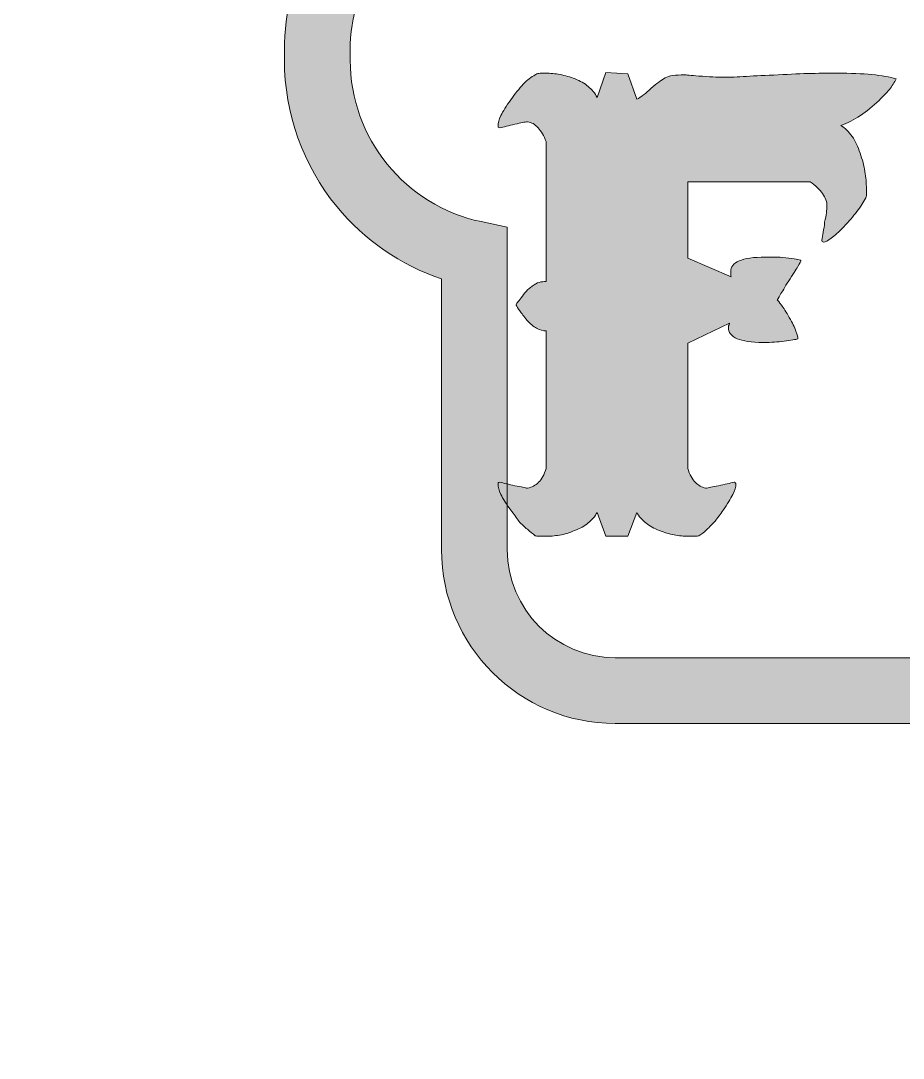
# Model space of a CAD drawing. Extents: x 24 to 173, y -602 to -424.
# Drawn here: x 23.64 to 64.52, y -602.31 to -554.26 of the extents above; entities that cross this region are included whole.
import ezdxf

# ---------------------------------------------------------------- set-up
doc = ezdxf.new("R2010")
doc.units = 0
doc.header["$MEASUREMENT"] = 0
doc.layers.add('Layer 1', color=7, linetype='Continuous', lineweight=0)

# ---------------------------------------------------------------- blocks, each defined once
blk = doc.blocks.new('Block_1')
at = {"layer": 'Layer 1', "true_color": 0x000000, "transparency": 33554687}
h = blk.add_hatch(color=18, dxfattribs=at)
h.dxf.hatch_style = 2
edge = h.paths.add_edge_path()
edge.add_spline(control_points=[(51.184, -442.626), (48.424, -442.626), (46.179, -444.871), (46.179, -447.631), (46.179, -447.631), (46.179, -462.567), (46.179, -462.567), (46.179, -462.567), (44.967, -462.82), (44.967, -462.82), (41.452, -463.554), (38.901, -466.698), (38.901, -470.295), (38.901, -470.295), (38.901, -470.75), (38.901, -470.75), (38.901, -472.317), (39.372, -473.823), (40.264, -475.105), (40.264, -475.105), (40.927, -476.058), (40.927, -476.058), (40.927, -476.058), (40.184, -476.95), (40.184, -476.95), (31.353, -487.548), (26.685, -500.08), (26.685, -513.191), (26.685, -526.303), (31.353, -538.835), (40.184, -549.432), (40.184, -549.432), (40.927, -550.324), (40.927, -550.324), (40.927, -550.324), (40.264, -551.277), (40.264, -551.277), (39.372, -552.559), (38.901, -554.065), (38.901, -555.632), (38.901, -555.632), (38.901, -556.087), (38.901, -556.087), (38.901, -559.684), (41.452, -562.828), (44.967, -563.563), (44.967, -563.563), (46.179, -563.816), (46.179, -563.816), (46.179, -563.816), (46.179, -578.752), (46.179, -578.752), (46.179, -581.512), (48.424, -583.757), (51.184, -583.757), (51.184, -583.757), (74.288, -583.757), (74.288, -583.757), (74.288, -583.757), (74.743, -584.393), (74.743, -584.393), (81.708, -594.118), (89.803, -599.259), (98.154, -599.259), (106.504, -599.259), (114.6, -594.118), (121.564, -584.393), (121.564, -584.393), (122.019, -583.757), (122.019, -583.757), (122.019, -583.757), (145.123, -583.757), (145.123, -583.757), (147.883, -583.757), (150.128, -581.512), (150.128, -578.752), (150.128, -578.752), (150.128, -563.816), (150.128, -563.816), (150.128, -563.816), (151.34, -563.563), (151.34, -563.563), (154.855, -562.828), (157.406, -559.684), (157.406, -556.087), (157.406, -556.087), (157.406, -555.632), (157.406, -555.632), (157.406, -554.065), (156.935, -552.559), (156.043, -551.277), (156.043, -551.277), (155.38, -550.324), (155.38, -550.324), (155.38, -550.324), (156.123, -549.432), (156.123, -549.432), (164.954, -538.835), (169.622, -526.303), (169.622, -513.191), (169.622, -500.08), (164.954, -487.548), (156.123, -476.95), (156.123, -476.95), (155.38, -476.058), (155.38, -476.058), (155.38, -476.058), (156.043, -475.105), (156.043, -475.105), (156.935, -473.823), (157.406, -472.317), (157.406, -470.75), (157.406, -470.75), (157.406, -470.295), (157.406, -470.295), (157.406, -466.698), (154.855, -463.554), (151.34, -462.82), (151.34, -462.82), (150.128, -462.567), (150.128, -462.567), (150.128, -462.567), (150.128, -447.631), (150.128, -447.631), (150.128, -444.871), (147.883, -442.626), (145.123, -442.626), (145.123, -442.626), (122.019, -442.626), (122.019, -442.626), (122.019, -442.626), (121.564, -441.989), (121.564, -441.989), (114.6, -432.264), (106.505, -427.124), (98.154, -427.124), (89.802, -427.124), (81.707, -432.264), (74.743, -441.989), (74.743, -441.989), (74.288, -442.626), (74.288, -442.626), (74.288, -442.626), (51.184, -442.626), (51.184, -442.626)], knot_values=[0, 0, 0, 0, 1, 1, 1, 2, 2, 2, 3, 3, 3, 4, 4, 4, 5, 5, 5, 6, 6, 6, 7, 7, 7, 8, 8, 8, 9, 9, 9, 10, 10, 10, 11, 11, 11, 12, 12, 12, 13, 13, 13, 14, 14, 14, 15, 15, 15, 16, 16, 16, 17, 17, 17, 18, 18, 18, 19, 19, 19, 20, 20, 20, 21, 21, 21, 22, 22, 22, 23, 23, 23, 24, 24, 24, 25, 25, 25, 26, 26, 26, 27, 27, 27, 28, 28, 28, 29, 29, 29, 30, 30, 30, 31, 31, 31, 32, 32, 32, 33, 33, 33, 34, 34, 34, 35, 35, 35, 36, 36, 36, 37, 37, 37, 38, 38, 38, 39, 39, 39, 40, 40, 40, 41, 41, 41, 42, 42, 42, 43, 43, 43, 44, 44, 44, 45, 45, 45, 46, 46, 46, 47, 47, 47, 48, 48, 48, 48], degree=3, periodic=0)
edge = h.paths.add_edge_path()
edge.add_spline(control_points=[(98.154, -602.305), (88.968, -602.305), (80.19, -596.949), (72.728, -586.804), (72.728, -586.804), (51.184, -586.804), (51.184, -586.804), (46.744, -586.804), (43.132, -583.192), (43.132, -578.752), (43.132, -578.752), (43.132, -566.215), (43.132, -566.215), (41.248, -565.579), (39.556, -564.418), (38.281, -562.867), (36.716, -560.963), (35.854, -558.555), (35.854, -556.087), (35.854, -556.087), (35.854, -555.632), (35.854, -555.632), (35.854, -553.834), (36.298, -552.092), (37.147, -550.534), (32.957, -545.333), (29.679, -539.651), (27.396, -533.631), (24.903, -527.057), (23.639, -520.18), (23.639, -513.191), (23.639, -506.202), (24.903, -499.325), (27.396, -492.751), (29.679, -486.731), (32.957, -481.05), (37.147, -475.849), (36.298, -474.29), (35.854, -472.548), (35.854, -470.75), (35.854, -470.75), (35.854, -470.295), (35.854, -470.295), (35.854, -467.827), (36.716, -465.419), (38.281, -463.515), (39.556, -461.964), (41.248, -460.803), (43.132, -460.167), (43.132, -460.167), (43.132, -447.631), (43.132, -447.631), (43.132, -443.191), (46.744, -439.579), (51.184, -439.579), (51.184, -439.579), (72.728, -439.579), (72.728, -439.579), (80.19, -429.433), (88.968, -424.077), (98.154, -424.077), (107.339, -424.077), (116.117, -429.433), (123.579, -439.579), (123.579, -439.579), (145.123, -439.579), (145.123, -439.579), (149.563, -439.579), (153.175, -443.191), (153.175, -447.631), (153.175, -447.631), (153.175, -460.167), (153.175, -460.167), (155.059, -460.803), (156.751, -461.964), (158.026, -463.515), (159.591, -465.419), (160.453, -467.827), (160.453, -470.295), (160.453, -470.295), (160.453, -470.75), (160.453, -470.75), (160.453, -472.549), (160.009, -474.29), (159.16, -475.849), (163.35, -481.05), (166.628, -486.731), (168.911, -492.751), (171.404, -499.325), (172.668, -506.202), (172.668, -513.191), (172.668, -520.18), (171.404, -527.057), (168.911, -533.631), (166.628, -539.651), (163.35, -545.333), (159.16, -550.534), (160.009, -552.092), (160.453, -553.834), (160.453, -555.632), (160.453, -555.632), (160.453, -556.087), (160.453, -556.087), (160.453, -558.555), (159.591, -560.963), (158.026, -562.867), (156.751, -564.418), (155.059, -565.579), (153.175, -566.215), (153.175, -566.215), (153.175, -578.752), (153.175, -578.752), (153.175, -583.192), (149.563, -586.804), (145.123, -586.804), (145.123, -586.804), (123.579, -586.804), (123.579, -586.804), (116.117, -596.949), (107.339, -602.305), (98.154, -602.305)], knot_values=[0, 0, 0, 0, 1, 1, 1, 2, 2, 2, 3, 3, 3, 4, 4, 4, 5, 5, 5, 6, 6, 6, 7, 7, 7, 8, 8, 8, 9, 9, 9, 10, 10, 10, 11, 11, 11, 12, 12, 12, 13, 13, 13, 14, 14, 14, 15, 15, 15, 16, 16, 16, 17, 17, 17, 18, 18, 18, 19, 19, 19, 20, 20, 20, 21, 21, 21, 22, 22, 22, 23, 23, 23, 24, 24, 24, 25, 25, 25, 26, 26, 26, 27, 27, 27, 28, 28, 28, 29, 29, 29, 30, 30, 30, 31, 31, 31, 32, 32, 32, 33, 33, 33, 34, 34, 34, 35, 35, 35, 36, 36, 36, 37, 37, 37, 38, 38, 38, 39, 39, 39, 40, 40, 40, 40], degree=3, periodic=0)
at = {"layer": 'Layer 1'}
for points, knots in [([(98.154, -602.305), (88.968, -602.305), (80.19, -596.949), (72.728, -586.804), (72.728, -586.804), (51.184, -586.804), (51.184, -586.804), (46.744, -586.804), (43.132, -583.192), (43.132, -578.752), (43.132, -578.752), (43.132, -566.215), (43.132, -566.215), (41.248, -565.579), (39.556, -564.418), (38.281, -562.867), (36.716, -560.963), (35.854, -558.555), (35.854, -556.087), (35.854, -556.087), (35.854, -555.632), (35.854, -555.632), (35.854, -553.834), (36.298, -552.092), (37.147, -550.534), (32.957, -545.333), (29.679, -539.651), (27.396, -533.631), (24.903, -527.057), (23.639, -520.18), (23.639, -513.191), (23.639, -506.202), (24.903, -499.325), (27.396, -492.751), (29.679, -486.731), (32.957, -481.05), (37.147, -475.849), (36.298, -474.29), (35.854, -472.548), (35.854, -470.75), (35.854, -470.75), (35.854, -470.295), (35.854, -470.295), (35.854, -467.827), (36.716, -465.419), (38.281, -463.515), (39.556, -461.964), (41.248, -460.803), (43.132, -460.167), (43.132, -460.167), (43.132, -447.631), (43.132, -447.631), (43.132, -443.191), (46.744, -439.579), (51.184, -439.579), (51.184, -439.579), (72.728, -439.579), (72.728, -439.579), (80.19, -429.433), (88.968, -424.077), (98.154, -424.077), (107.339, -424.077), (116.117, -429.433), (123.579, -439.579), (123.579, -439.579), (145.123, -439.579), (145.123, -439.579), (149.563, -439.579), (153.175, -443.191), (153.175, -447.631), (153.175, -447.631), (153.175, -460.167), (153.175, -460.167), (155.059, -460.803), (156.751, -461.964), (158.026, -463.515), (159.591, -465.419), (160.453, -467.827), (160.453, -470.295), (160.453, -470.295), (160.453, -470.75), (160.453, -470.75), (160.453, -472.549), (160.009, -474.29), (159.16, -475.849), (163.35, -481.05), (166.628, -486.731), (168.911, -492.751), (171.404, -499.325), (172.668, -506.202), (172.668, -513.191), (172.668, -520.18), (171.404, -527.057), (168.911, -533.631), (166.628, -539.651), (163.35, -545.333), (159.16, -550.534), (160.009, -552.092), (160.453, -553.834), (160.453, -555.632), (160.453, -555.632), (160.453, -556.087), (160.453, -556.087), (160.453, -558.555), (159.591, -560.963), (158.026, -562.867), (156.751, -564.418), (155.059, -565.579), (153.175, -566.215), (153.175, -566.215), (153.175, -578.752), (153.175, -578.752), (153.175, -583.192), (149.563, -586.804), (145.123, -586.804), (145.123, -586.804), (123.579, -586.804), (123.579, -586.804), (116.117, -596.949), (107.339, -602.305), (98.154, -602.305)], [0, 0, 0, 0, 1, 1, 1, 2, 2, 2, 3, 3, 3, 4, 4, 4, 5, 5, 5, 6, 6, 6, 7, 7, 7, 8, 8, 8, 9, 9, 9, 10, 10, 10, 11, 11, 11, 12, 12, 12, 13, 13, 13, 14, 14, 14, 15, 15, 15, 16, 16, 16, 17, 17, 17, 18, 18, 18, 19, 19, 19, 20, 20, 20, 21, 21, 21, 22, 22, 22, 23, 23, 23, 24, 24, 24, 25, 25, 25, 26, 26, 26, 27, 27, 27, 28, 28, 28, 29, 29, 29, 30, 30, 30, 31, 31, 31, 32, 32, 32, 33, 33, 33, 34, 34, 34, 35, 35, 35, 36, 36, 36, 37, 37, 37, 38, 38, 38, 39, 39, 39, 40, 40, 40, 40]), ([(51.184, -442.626), (48.424, -442.626), (46.179, -444.871), (46.179, -447.631), (46.179, -447.631), (46.179, -462.567), (46.179, -462.567), (46.179, -462.567), (44.967, -462.82), (44.967, -462.82), (41.452, -463.554), (38.901, -466.698), (38.901, -470.295), (38.901, -470.295), (38.901, -470.75), (38.901, -470.75), (38.901, -472.317), (39.372, -473.823), (40.264, -475.105), (40.264, -475.105), (40.927, -476.058), (40.927, -476.058), (40.927, -476.058), (40.184, -476.95), (40.184, -476.95), (31.353, -487.548), (26.685, -500.08), (26.685, -513.191), (26.685, -526.303), (31.353, -538.835), (40.184, -549.432), (40.184, -549.432), (40.927, -550.324), (40.927, -550.324), (40.927, -550.324), (40.264, -551.277), (40.264, -551.277), (39.372, -552.559), (38.901, -554.065), (38.901, -555.632), (38.901, -555.632), (38.901, -556.087), (38.901, -556.087), (38.901, -559.684), (41.452, -562.828), (44.967, -563.563), (44.967, -563.563), (46.179, -563.816), (46.179, -563.816), (46.179, -563.816), (46.179, -578.752), (46.179, -578.752), (46.179, -581.512), (48.424, -583.757), (51.184, -583.757), (51.184, -583.757), (74.288, -583.757), (74.288, -583.757), (74.288, -583.757), (74.743, -584.393), (74.743, -584.393), (81.708, -594.118), (89.803, -599.259), (98.154, -599.259), (106.504, -599.259), (114.6, -594.118), (121.564, -584.393), (121.564, -584.393), (122.019, -583.757), (122.019, -583.757), (122.019, -583.757), (145.123, -583.757), (145.123, -583.757), (147.883, -583.757), (150.128, -581.512), (150.128, -578.752), (150.128, -578.752), (150.128, -563.816), (150.128, -563.816), (150.128, -563.816), (151.34, -563.563), (151.34, -563.563), (154.855, -562.828), (157.406, -559.684), (157.406, -556.087), (157.406, -556.087), (157.406, -555.632), (157.406, -555.632), (157.406, -554.065), (156.935, -552.559), (156.043, -551.277), (156.043, -551.277), (155.38, -550.324), (155.38, -550.324), (155.38, -550.324), (156.123, -549.432), (156.123, -549.432), (164.954, -538.835), (169.622, -526.303), (169.622, -513.191), (169.622, -500.08), (164.954, -487.548), (156.123, -476.95), (156.123, -476.95), (155.38, -476.058), (155.38, -476.058), (155.38, -476.058), (156.043, -475.105), (156.043, -475.105), (156.935, -473.823), (157.406, -472.317), (157.406, -470.75), (157.406, -470.75), (157.406, -470.295), (157.406, -470.295), (157.406, -466.698), (154.855, -463.554), (151.34, -462.82), (151.34, -462.82), (150.128, -462.567), (150.128, -462.567), (150.128, -462.567), (150.128, -447.631), (150.128, -447.631), (150.128, -444.871), (147.883, -442.626), (145.123, -442.626), (145.123, -442.626), (122.019, -442.626), (122.019, -442.626), (122.019, -442.626), (121.564, -441.989), (121.564, -441.989), (114.6, -432.264), (106.505, -427.124), (98.154, -427.124), (89.802, -427.124), (81.707, -432.264), (74.743, -441.989), (74.743, -441.989), (74.288, -442.626), (74.288, -442.626), (74.288, -442.626), (51.184, -442.626), (51.184, -442.626)], [0, 0, 0, 0, 1, 1, 1, 2, 2, 2, 3, 3, 3, 4, 4, 4, 5, 5, 5, 6, 6, 6, 7, 7, 7, 8, 8, 8, 9, 9, 9, 10, 10, 10, 11, 11, 11, 12, 12, 12, 13, 13, 13, 14, 14, 14, 15, 15, 15, 16, 16, 16, 17, 17, 17, 18, 18, 18, 19, 19, 19, 20, 20, 20, 21, 21, 21, 22, 22, 22, 23, 23, 23, 24, 24, 24, 25, 25, 25, 26, 26, 26, 27, 27, 27, 28, 28, 28, 29, 29, 29, 30, 30, 30, 31, 31, 31, 32, 32, 32, 33, 33, 33, 34, 34, 34, 35, 35, 35, 36, 36, 36, 37, 37, 37, 38, 38, 38, 39, 39, 39, 40, 40, 40, 41, 41, 41, 42, 42, 42, 43, 43, 43, 44, 44, 44, 45, 45, 45, 46, 46, 46, 47, 47, 47, 48, 48, 48, 48])]:
    blk.add_open_spline(points, degree=3, knots=knots, dxfattribs=at)
blk = doc.blocks.new('Block_5')
at = {"layer": 'Layer 1', "true_color": 0x000000, "transparency": 33554687}
h = blk.add_hatch(color=18, dxfattribs=at)
h.dxf.hatch_style = 2
edge = h.paths.add_edge_path()
edge.add_spline(control_points=[(54.539, -574.989), (54.629, -575.276), (54.745, -575.491), (54.889, -575.634), (55.032, -575.778), (55.193, -575.867), (55.372, -575.903), (55.444, -575.903), (55.524, -575.89), (55.614, -575.863), (55.704, -575.836), (55.82, -575.814), (55.964, -575.796), (56.107, -575.76), (56.241, -575.729), (56.367, -575.702), (56.492, -575.675), (56.599, -575.652), (56.689, -575.634), (56.689, -575.634), (56.716, -575.634), (56.716, -575.634), (56.734, -575.652), (56.747, -575.666), (56.756, -575.675), (56.765, -575.684), (56.77, -575.697), (56.77, -575.715), (56.77, -575.841), (56.72, -576.002), (56.622, -576.199), (56.523, -576.396), (56.376, -576.638), (56.179, -576.925), (56.125, -577.014), (56.062, -577.104), (55.99, -577.193), (55.919, -577.283), (55.856, -577.364), (55.802, -577.435), (55.677, -577.579), (55.551, -577.708), (55.426, -577.825), (55.3, -577.941), (55.175, -578.036), (55.05, -578.107), (55.014, -578.125), (54.956, -578.134), (54.875, -578.134), (54.794, -578.134), (54.7, -578.134), (54.593, -578.134), (54.36, -578.134), (54.131, -578.111), (53.908, -578.067), (53.683, -578.022), (53.455, -577.955), (53.222, -577.865), (52.989, -577.776), (52.783, -577.659), (52.604, -577.516), (52.425, -577.372), (52.282, -577.211), (52.174, -577.032), (52.174, -577.032), (51.771, -578.134), (51.771, -578.134), (51.771, -578.134), (50.75, -578.134), (50.75, -578.134), (50.75, -578.134), (50.346, -577.032), (50.346, -577.032), (50.239, -577.211), (50.1, -577.372), (49.93, -577.516), (49.759, -577.659), (49.549, -577.776), (49.298, -577.865), (49.065, -577.973), (48.832, -578.044), (48.599, -578.08), (48.366, -578.116), (48.151, -578.134), (47.955, -578.134), (47.829, -578.134), (47.726, -578.134), (47.645, -578.134), (47.565, -578.134), (47.506, -578.125), (47.471, -578.107), (47.363, -578.018), (47.242, -577.919), (47.108, -577.811), (46.974, -577.704), (46.843, -577.579), (46.718, -577.435), (46.664, -577.364), (46.606, -577.283), (46.544, -577.193), (46.48, -577.104), (46.413, -577.014), (46.342, -576.925), (46.127, -576.638), (45.975, -576.396), (45.885, -576.199), (45.795, -576.002), (45.751, -575.841), (45.751, -575.715), (45.751, -575.679), (45.755, -575.657), (45.764, -575.648), (45.773, -575.639), (45.795, -575.634), (45.831, -575.634), (45.921, -575.652), (46.023, -575.675), (46.14, -575.702), (46.257, -575.729), (46.386, -575.76), (46.53, -575.796), (46.673, -575.814), (46.794, -575.836), (46.893, -575.863), (46.991, -575.89), (47.068, -575.903), (47.121, -575.903), (47.318, -575.867), (47.488, -575.778), (47.632, -575.634), (47.775, -575.491), (47.892, -575.276), (47.981, -574.989), (47.981, -574.989), (47.981, -568.62), (47.981, -568.62), (47.838, -568.62), (47.69, -568.579), (47.538, -568.499), (47.385, -568.418), (47.238, -568.297), (47.094, -568.136), (46.951, -567.957), (46.839, -567.809), (46.759, -567.692), (46.678, -567.576), (46.619, -567.491), (46.584, -567.437), (46.584, -567.401), (46.606, -567.357), (46.651, -567.303), (46.696, -567.249), (46.754, -567.178), (46.826, -567.088), (46.897, -566.98), (46.974, -566.882), (47.054, -566.792), (47.135, -566.703), (47.229, -566.622), (47.336, -566.55), (47.444, -566.461), (47.551, -566.402), (47.659, -566.375), (47.766, -566.349), (47.874, -566.335), (47.981, -566.335), (47.981, -566.335), (47.981, -559.858), (47.981, -559.858), (47.874, -559.589), (47.748, -559.374), (47.605, -559.213), (47.461, -559.052), (47.3, -558.963), (47.121, -558.944), (47.049, -558.944), (46.969, -558.953), (46.879, -558.971), (46.79, -558.989), (46.673, -559.016), (46.53, -559.052), (46.386, -559.088), (46.257, -559.119), (46.14, -559.146), (46.023, -559.173), (45.921, -559.196), (45.831, -559.213), (45.795, -559.213), (45.773, -559.204), (45.764, -559.186), (45.755, -559.169), (45.751, -559.142), (45.751, -559.106), (45.751, -558.998), (45.795, -558.846), (45.885, -558.649), (45.975, -558.452), (46.127, -558.21), (46.342, -557.923), (46.539, -557.637), (46.732, -557.395), (46.92, -557.198), (47.108, -557.001), (47.291, -556.857), (47.471, -556.767), (47.506, -556.732), (47.565, -556.709), (47.645, -556.7), (47.726, -556.691), (47.829, -556.687), (47.955, -556.687), (48.17, -556.687), (48.393, -556.709), (48.626, -556.754), (48.859, -556.799), (49.092, -556.866), (49.325, -556.955), (49.558, -557.045), (49.759, -557.161), (49.93, -557.305), (50.1, -557.448), (50.239, -557.618), (50.346, -557.815), (50.346, -557.815), (50.75, -556.66), (50.75, -556.66), (50.75, -556.66), (51.771, -556.714), (51.771, -556.714), (51.771, -556.714), (52.174, -557.896), (52.174, -557.896), (52.282, -557.842), (52.389, -557.775), (52.497, -557.694), (52.604, -557.614), (52.72, -557.511), (52.846, -557.385), (52.971, -557.278), (53.088, -557.184), (53.195, -557.103), (53.303, -557.023), (53.401, -556.955), (53.491, -556.902), (53.58, -556.848), (53.701, -556.812), (53.854, -556.794), (54.006, -556.777), (54.181, -556.767), (54.378, -556.767), (54.414, -556.767), (54.49, -556.772), (54.606, -556.781), (54.723, -556.79), (54.87, -556.804), (55.05, -556.821), (55.282, -556.839), (55.497, -556.852), (55.695, -556.861), (55.892, -556.871), (56.08, -556.875), (56.259, -556.875), (56.51, -556.875), (56.841, -556.861), (57.254, -556.835), (57.666, -556.808), (58.158, -556.785), (58.732, -556.767), (59.305, -556.732), (59.82, -556.709), (60.277, -556.7), (60.734, -556.691), (61.133, -556.687), (61.473, -556.687), (62.082, -556.687), (62.615, -556.709), (63.072, -556.754), (63.529, -556.799), (63.901, -556.866), (64.188, -556.955), (64.116, -557.117), (64.013, -557.278), (63.879, -557.439), (63.744, -557.601), (63.587, -557.771), (63.408, -557.95), (63.122, -558.219), (62.83, -558.452), (62.535, -558.649), (62.239, -558.846), (61.939, -558.998), (61.634, -559.106), (61.831, -559.231), (62.006, -559.401), (62.159, -559.616), (62.311, -559.831), (62.431, -560.091), (62.521, -560.396), (62.629, -560.682), (62.705, -560.965), (62.75, -561.242), (62.794, -561.52), (62.817, -561.784), (62.817, -562.035), (62.817, -562.161), (62.817, -562.255), (62.817, -562.317), (62.817, -562.38), (62.808, -562.429), (62.79, -562.465), (62.683, -562.662), (62.544, -562.873), (62.374, -563.097), (62.203, -563.321), (62.001, -563.558), (61.769, -563.809), (61.536, -564.042), (61.343, -564.217), (61.191, -564.333), (61.038, -564.45), (60.918, -564.508), (60.828, -564.508), (60.81, -564.508), (60.792, -564.499), (60.774, -564.481), (60.756, -564.463), (60.748, -564.445), (60.748, -564.427), (60.765, -564.32), (60.788, -564.194), (60.815, -564.051), (60.842, -563.907), (60.864, -563.755), (60.882, -563.594), (60.918, -563.415), (60.945, -563.267), (60.963, -563.151), (60.98, -563.034), (60.989, -562.94), (60.989, -562.868), (60.989, -562.653), (60.922, -562.452), (60.788, -562.264), (60.653, -562.075), (60.461, -561.892), (60.21, -561.712), (60.21, -561.712), (54.539, -561.712), (54.539, -561.712), (54.539, -561.712), (54.539, -565.26), (54.539, -565.26), (54.539, -565.26), (56.555, -566.12), (56.555, -566.12), (56.537, -566.066), (56.528, -566.017), (56.528, -565.972), (56.528, -565.928), (56.528, -565.896), (56.528, -565.879), (56.528, -565.663), (56.658, -565.498), (56.918, -565.381), (57.177, -565.265), (57.585, -565.206), (58.141, -565.206), (58.337, -565.206), (58.521, -565.206), (58.691, -565.206), (58.861, -565.206), (59.036, -565.225), (59.216, -565.26), (59.413, -565.278), (59.556, -565.296), (59.646, -565.314), (59.735, -565.332), (59.78, -565.35), (59.78, -565.368), (59.78, -565.386), (59.735, -565.475), (59.646, -565.636), (59.556, -565.798), (59.413, -566.022), (59.216, -566.308), (59.036, -566.595), (58.906, -566.81), (58.826, -566.953), (58.745, -567.097), (58.696, -567.178), (58.678, -567.195), (58.714, -567.213), (58.781, -567.289), (58.88, -567.424), (58.978, -567.558), (59.099, -567.751), (59.242, -568.001), (59.386, -568.253), (59.489, -568.463), (59.552, -568.633), (59.614, -568.803), (59.646, -568.925), (59.646, -568.996), (59.592, -569.014), (59.511, -569.027), (59.404, -569.036), (59.296, -569.046), (59.162, -569.068), (59.001, -569.103), (58.857, -569.122), (58.709, -569.135), (58.557, -569.144), (58.405, -569.153), (58.23, -569.157), (58.033, -569.157), (57.495, -569.157), (57.092, -569.099), (56.824, -568.983), (56.555, -568.866), (56.421, -568.691), (56.421, -568.458), (56.421, -568.441), (56.425, -568.418), (56.434, -568.391), (56.443, -568.364), (56.456, -568.324), (56.474, -568.27), (56.474, -568.27), (54.539, -569.184), (54.539, -569.184), (54.539, -569.184), (54.539, -574.989), (54.539, -574.989)], knot_values=[0, 0, 0, 0, 1, 1, 1, 2, 2, 2, 3, 3, 3, 4, 4, 4, 5, 5, 5, 6, 6, 6, 7, 7, 7, 8, 8, 8, 9, 9, 9, 10, 10, 10, 11, 11, 11, 12, 12, 12, 13, 13, 13, 14, 14, 14, 15, 15, 15, 16, 16, 16, 17, 17, 17, 18, 18, 18, 19, 19, 19, 20, 20, 20, 21, 21, 21, 22, 22, 22, 23, 23, 23, 24, 24, 24, 25, 25, 25, 26, 26, 26, 27, 27, 27, 28, 28, 28, 29, 29, 29, 30, 30, 30, 31, 31, 31, 32, 32, 32, 33, 33, 33, 34, 34, 34, 35, 35, 35, 36, 36, 36, 37, 37, 37, 38, 38, 38, 39, 39, 39, 40, 40, 40, 41, 41, 41, 42, 42, 42, 43, 43, 43, 44, 44, 44, 45, 45, 45, 46, 46, 46, 47, 47, 47, 48, 48, 48, 49, 49, 49, 50, 50, 50, 51, 51, 51, 52, 52, 52, 53, 53, 53, 54, 54, 54, 55, 55, 55, 56, 56, 56, 57, 57, 57, 58, 58, 58, 59, 59, 59, 60, 60, 60, 61, 61, 61, 62, 62, 62, 63, 63, 63, 64, 64, 64, 65, 65, 65, 66, 66, 66, 67, 67, 67, 68, 68, 68, 69, 69, 69, 70, 70, 70, 71, 71, 71, 72, 72, 72, 73, 73, 73, 74, 74, 74, 75, 75, 75, 76, 76, 76, 77, 77, 77, 78, 78, 78, 79, 79, 79, 80, 80, 80, 81, 81, 81, 82, 82, 82, 83, 83, 83, 84, 84, 84, 85, 85, 85, 86, 86, 86, 87, 87, 87, 88, 88, 88, 89, 89, 89, 90, 90, 90, 91, 91, 91, 92, 92, 92, 93, 93, 93, 94, 94, 94, 95, 95, 95, 96, 96, 96, 97, 97, 97, 98, 98, 98, 99, 99, 99, 100, 100, 100, 101, 101, 101, 102, 102, 102, 103, 103, 103, 104, 104, 104, 105, 105, 105, 106, 106, 106, 107, 107, 107, 108, 108, 108, 109, 109, 109, 110, 110, 110, 111, 111, 111, 112, 112, 112, 113, 113, 113, 114, 114, 114, 115, 115, 115, 116, 116, 116, 117, 117, 117, 118, 118, 118, 119, 119, 119, 120, 120, 120, 121, 121, 121, 122, 122, 122, 123, 123, 123, 124, 124, 124, 125, 125, 125, 126, 126, 126, 127, 127, 127, 128, 128, 128, 129, 129, 129, 130, 130, 130, 131, 131, 131, 132, 132, 132, 133, 133, 133, 134, 134, 134, 135, 135, 135, 136, 136, 136, 137, 137, 137, 138, 138, 138, 139, 139, 139, 140, 140, 140, 141, 141, 141, 142, 142, 142, 143, 143, 143, 144, 144, 144, 144], degree=3, periodic=0)
at = {"layer": 'Layer 1'}
blk.add_open_spline([(54.539, -574.989), (54.629, -575.276), (54.745, -575.491), (54.889, -575.634), (55.032, -575.778), (55.193, -575.867), (55.372, -575.903), (55.444, -575.903), (55.524, -575.89), (55.614, -575.863), (55.704, -575.836), (55.82, -575.814), (55.964, -575.796), (56.107, -575.76), (56.241, -575.729), (56.367, -575.702), (56.492, -575.675), (56.599, -575.652), (56.689, -575.634), (56.689, -575.634), (56.716, -575.634), (56.716, -575.634), (56.734, -575.652), (56.747, -575.666), (56.756, -575.675), (56.765, -575.684), (56.77, -575.697), (56.77, -575.715), (56.77, -575.841), (56.72, -576.002), (56.622, -576.199), (56.523, -576.396), (56.376, -576.638), (56.179, -576.925), (56.125, -577.014), (56.062, -577.104), (55.99, -577.193), (55.919, -577.283), (55.856, -577.364), (55.802, -577.435), (55.677, -577.579), (55.551, -577.708), (55.426, -577.825), (55.3, -577.941), (55.175, -578.036), (55.05, -578.107), (55.014, -578.125), (54.956, -578.134), (54.875, -578.134), (54.794, -578.134), (54.7, -578.134), (54.593, -578.134), (54.36, -578.134), (54.131, -578.111), (53.908, -578.067), (53.683, -578.022), (53.455, -577.955), (53.222, -577.865), (52.989, -577.776), (52.783, -577.659), (52.604, -577.516), (52.425, -577.372), (52.282, -577.211), (52.174, -577.032), (52.174, -577.032), (51.771, -578.134), (51.771, -578.134), (51.771, -578.134), (50.75, -578.134), (50.75, -578.134), (50.75, -578.134), (50.346, -577.032), (50.346, -577.032), (50.239, -577.211), (50.1, -577.372), (49.93, -577.516), (49.759, -577.659), (49.549, -577.776), (49.298, -577.865), (49.065, -577.973), (48.832, -578.044), (48.599, -578.08), (48.366, -578.116), (48.151, -578.134), (47.955, -578.134), (47.829, -578.134), (47.726, -578.134), (47.645, -578.134), (47.565, -578.134), (47.506, -578.125), (47.471, -578.107), (47.363, -578.018), (47.242, -577.919), (47.108, -577.811), (46.974, -577.704), (46.843, -577.579), (46.718, -577.435), (46.664, -577.364), (46.606, -577.283), (46.544, -577.193), (46.48, -577.104), (46.413, -577.014), (46.342, -576.925), (46.127, -576.638), (45.975, -576.396), (45.885, -576.199), (45.795, -576.002), (45.751, -575.841), (45.751, -575.715), (45.751, -575.679), (45.755, -575.657), (45.764, -575.648), (45.773, -575.639), (45.795, -575.634), (45.831, -575.634), (45.921, -575.652), (46.023, -575.675), (46.14, -575.702), (46.257, -575.729), (46.386, -575.76), (46.53, -575.796), (46.673, -575.814), (46.794, -575.836), (46.893, -575.863), (46.991, -575.89), (47.068, -575.903), (47.121, -575.903), (47.318, -575.867), (47.488, -575.778), (47.632, -575.634), (47.775, -575.491), (47.892, -575.276), (47.981, -574.989), (47.981, -574.989), (47.981, -568.62), (47.981, -568.62), (47.838, -568.62), (47.69, -568.579), (47.538, -568.499), (47.385, -568.418), (47.238, -568.297), (47.094, -568.136), (46.951, -567.957), (46.839, -567.809), (46.759, -567.692), (46.678, -567.576), (46.619, -567.491), (46.584, -567.437), (46.584, -567.401), (46.606, -567.357), (46.651, -567.303), (46.696, -567.249), (46.754, -567.178), (46.826, -567.088), (46.897, -566.98), (46.974, -566.882), (47.054, -566.792), (47.135, -566.703), (47.229, -566.622), (47.336, -566.55), (47.444, -566.461), (47.551, -566.402), (47.659, -566.375), (47.766, -566.349), (47.874, -566.335), (47.981, -566.335), (47.981, -566.335), (47.981, -559.858), (47.981, -559.858), (47.874, -559.589), (47.748, -559.374), (47.605, -559.213), (47.461, -559.052), (47.3, -558.963), (47.121, -558.944), (47.049, -558.944), (46.969, -558.953), (46.879, -558.971), (46.79, -558.989), (46.673, -559.016), (46.53, -559.052), (46.386, -559.088), (46.257, -559.119), (46.14, -559.146), (46.023, -559.173), (45.921, -559.196), (45.831, -559.213), (45.795, -559.213), (45.773, -559.204), (45.764, -559.186), (45.755, -559.169), (45.751, -559.142), (45.751, -559.106), (45.751, -558.998), (45.795, -558.846), (45.885, -558.649), (45.975, -558.452), (46.127, -558.21), (46.342, -557.923), (46.539, -557.637), (46.732, -557.395), (46.92, -557.198), (47.108, -557.001), (47.291, -556.857), (47.471, -556.767), (47.506, -556.732), (47.565, -556.709), (47.645, -556.7), (47.726, -556.691), (47.829, -556.687), (47.955, -556.687), (48.17, -556.687), (48.393, -556.709), (48.626, -556.754), (48.859, -556.799), (49.092, -556.866), (49.325, -556.955), (49.558, -557.045), (49.759, -557.161), (49.93, -557.305), (50.1, -557.448), (50.239, -557.618), (50.346, -557.815), (50.346, -557.815), (50.75, -556.66), (50.75, -556.66), (50.75, -556.66), (51.771, -556.714), (51.771, -556.714), (51.771, -556.714), (52.174, -557.896), (52.174, -557.896), (52.282, -557.842), (52.389, -557.775), (52.497, -557.694), (52.604, -557.614), (52.72, -557.511), (52.846, -557.385), (52.971, -557.278), (53.088, -557.184), (53.195, -557.103), (53.303, -557.023), (53.401, -556.955), (53.491, -556.902), (53.58, -556.848), (53.701, -556.812), (53.854, -556.794), (54.006, -556.777), (54.181, -556.767), (54.378, -556.767), (54.414, -556.767), (54.49, -556.772), (54.606, -556.781), (54.723, -556.79), (54.87, -556.804), (55.05, -556.821), (55.282, -556.839), (55.497, -556.852), (55.695, -556.861), (55.892, -556.871), (56.08, -556.875), (56.259, -556.875), (56.51, -556.875), (56.841, -556.861), (57.254, -556.835), (57.666, -556.808), (58.158, -556.785), (58.732, -556.767), (59.305, -556.732), (59.82, -556.709), (60.277, -556.7), (60.734, -556.691), (61.133, -556.687), (61.473, -556.687), (62.082, -556.687), (62.615, -556.709), (63.072, -556.754), (63.529, -556.799), (63.901, -556.866), (64.188, -556.955), (64.116, -557.117), (64.013, -557.278), (63.879, -557.439), (63.744, -557.601), (63.587, -557.771), (63.408, -557.95), (63.122, -558.219), (62.83, -558.452), (62.535, -558.649), (62.239, -558.846), (61.939, -558.998), (61.634, -559.106), (61.831, -559.231), (62.006, -559.401), (62.159, -559.616), (62.311, -559.831), (62.431, -560.091), (62.521, -560.396), (62.629, -560.682), (62.705, -560.965), (62.75, -561.242), (62.794, -561.52), (62.817, -561.784), (62.817, -562.035), (62.817, -562.161), (62.817, -562.255), (62.817, -562.317), (62.817, -562.38), (62.808, -562.429), (62.79, -562.465), (62.683, -562.662), (62.544, -562.873), (62.374, -563.097), (62.203, -563.321), (62.001, -563.558), (61.769, -563.809), (61.536, -564.042), (61.343, -564.217), (61.191, -564.333), (61.038, -564.45), (60.918, -564.508), (60.828, -564.508), (60.81, -564.508), (60.792, -564.499), (60.774, -564.481), (60.756, -564.463), (60.748, -564.445), (60.748, -564.427), (60.765, -564.32), (60.788, -564.194), (60.815, -564.051), (60.842, -563.907), (60.864, -563.755), (60.882, -563.594), (60.918, -563.415), (60.945, -563.267), (60.963, -563.151), (60.98, -563.034), (60.989, -562.94), (60.989, -562.868), (60.989, -562.653), (60.922, -562.452), (60.788, -562.264), (60.653, -562.075), (60.461, -561.892), (60.21, -561.712), (60.21, -561.712), (54.539, -561.712), (54.539, -561.712), (54.539, -561.712), (54.539, -565.26), (54.539, -565.26), (54.539, -565.26), (56.555, -566.12), (56.555, -566.12), (56.537, -566.066), (56.528, -566.017), (56.528, -565.972), (56.528, -565.928), (56.528, -565.896), (56.528, -565.879), (56.528, -565.663), (56.658, -565.498), (56.918, -565.381), (57.177, -565.265), (57.585, -565.206), (58.141, -565.206), (58.337, -565.206), (58.521, -565.206), (58.691, -565.206), (58.861, -565.206), (59.036, -565.225), (59.216, -565.26), (59.413, -565.278), (59.556, -565.296), (59.646, -565.314), (59.735, -565.332), (59.78, -565.35), (59.78, -565.368), (59.78, -565.386), (59.735, -565.475), (59.646, -565.636), (59.556, -565.798), (59.413, -566.022), (59.216, -566.308), (59.036, -566.595), (58.906, -566.81), (58.826, -566.953), (58.745, -567.097), (58.696, -567.178), (58.678, -567.195), (58.714, -567.213), (58.781, -567.289), (58.88, -567.424), (58.978, -567.558), (59.099, -567.751), (59.242, -568.001), (59.386, -568.253), (59.489, -568.463), (59.552, -568.633), (59.614, -568.803), (59.646, -568.925), (59.646, -568.996), (59.592, -569.014), (59.511, -569.027), (59.404, -569.036), (59.296, -569.046), (59.162, -569.068), (59.001, -569.103), (58.857, -569.122), (58.709, -569.135), (58.557, -569.144), (58.405, -569.153), (58.23, -569.157), (58.033, -569.157), (57.495, -569.157), (57.092, -569.099), (56.824, -568.983), (56.555, -568.866), (56.421, -568.691), (56.421, -568.458), (56.421, -568.441), (56.425, -568.418), (56.434, -568.391), (56.443, -568.364), (56.456, -568.324), (56.474, -568.27), (56.474, -568.27), (54.539, -569.184), (54.539, -569.184), (54.539, -569.184), (54.539, -574.989), (54.539, -574.989)], degree=3, knots=[0, 0, 0, 0, 1, 1, 1, 2, 2, 2, 3, 3, 3, 4, 4, 4, 5, 5, 5, 6, 6, 6, 7, 7, 7, 8, 8, 8, 9, 9, 9, 10, 10, 10, 11, 11, 11, 12, 12, 12, 13, 13, 13, 14, 14, 14, 15, 15, 15, 16, 16, 16, 17, 17, 17, 18, 18, 18, 19, 19, 19, 20, 20, 20, 21, 21, 21, 22, 22, 22, 23, 23, 23, 24, 24, 24, 25, 25, 25, 26, 26, 26, 27, 27, 27, 28, 28, 28, 29, 29, 29, 30, 30, 30, 31, 31, 31, 32, 32, 32, 33, 33, 33, 34, 34, 34, 35, 35, 35, 36, 36, 36, 37, 37, 37, 38, 38, 38, 39, 39, 39, 40, 40, 40, 41, 41, 41, 42, 42, 42, 43, 43, 43, 44, 44, 44, 45, 45, 45, 46, 46, 46, 47, 47, 47, 48, 48, 48, 49, 49, 49, 50, 50, 50, 51, 51, 51, 52, 52, 52, 53, 53, 53, 54, 54, 54, 55, 55, 55, 56, 56, 56, 57, 57, 57, 58, 58, 58, 59, 59, 59, 60, 60, 60, 61, 61, 61, 62, 62, 62, 63, 63, 63, 64, 64, 64, 65, 65, 65, 66, 66, 66, 67, 67, 67, 68, 68, 68, 69, 69, 69, 70, 70, 70, 71, 71, 71, 72, 72, 72, 73, 73, 73, 74, 74, 74, 75, 75, 75, 76, 76, 76, 77, 77, 77, 78, 78, 78, 79, 79, 79, 80, 80, 80, 81, 81, 81, 82, 82, 82, 83, 83, 83, 84, 84, 84, 85, 85, 85, 86, 86, 86, 87, 87, 87, 88, 88, 88, 89, 89, 89, 90, 90, 90, 91, 91, 91, 92, 92, 92, 93, 93, 93, 94, 94, 94, 95, 95, 95, 96, 96, 96, 97, 97, 97, 98, 98, 98, 99, 99, 99, 100, 100, 100, 101, 101, 101, 102, 102, 102, 103, 103, 103, 104, 104, 104, 105, 105, 105, 106, 106, 106, 107, 107, 107, 108, 108, 108, 109, 109, 109, 110, 110, 110, 111, 111, 111, 112, 112, 112, 113, 113, 113, 114, 114, 114, 115, 115, 115, 116, 116, 116, 117, 117, 117, 118, 118, 118, 119, 119, 119, 120, 120, 120, 121, 121, 121, 122, 122, 122, 123, 123, 123, 124, 124, 124, 125, 125, 125, 126, 126, 126, 127, 127, 127, 128, 128, 128, 129, 129, 129, 130, 130, 130, 131, 131, 131, 132, 132, 132, 133, 133, 133, 134, 134, 134, 135, 135, 135, 136, 136, 136, 137, 137, 137, 138, 138, 138, 139, 139, 139, 140, 140, 140, 141, 141, 141, 142, 142, 142, 143, 143, 143, 144, 144, 144, 144], dxfattribs=at)
blk = doc.blocks.new('Block_0')
at = {"layer": 'Layer 1'}
for name in ['Block_1', 'Block_5']:
    blk.add_blockref(name, (0, 0), dxfattribs=at)

msp = doc.modelspace()

# ---------------------------------------------------------------- block references
at = {"layer": 'Layer 1'}
msp.add_blockref('Block_0', (0, 0), dxfattribs=at)

doc.saveas('drawing.dxf')
